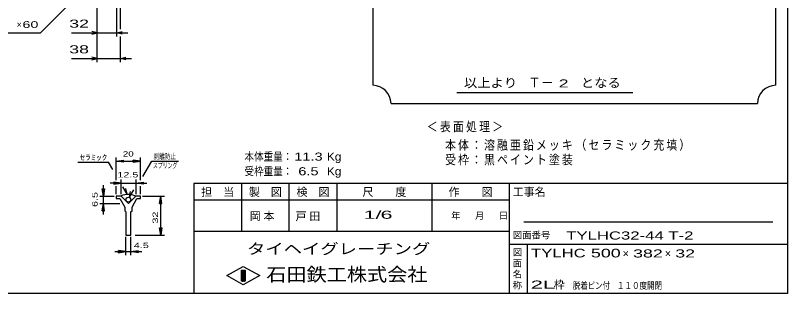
# Model space of a CAD drawing. Units: millimetres, scale not verified. Extents: x -1092 to 1034, y -771 to 635.
# Drawn here: x -230 to 1034, y -685 to -230 of the extents above; entities that cross this region are included whole.
import ezdxf
from ezdxf.enums import TextEntityAlignment as Align

# ---------------------------------------------------------------- set-up
doc = ezdxf.new("R2010")
doc.units = ezdxf.units.MM
doc.header["$LTSCALE"] = 6
for name, color, linetype, lineweight in [('0_2', 150, 'Continuous', 25), ('22', 2, 'Continuous', 25), ('32', 4, 'Continuous', 25)]:
    doc.layers.add(name, color=color, linetype=linetype, lineweight=lineweight)
doc.styles.add('ベクトル', font='')
doc.styles.get('ベクトル').set_extended_font_data('ベクトル')

msp = doc.modelspace()

# ---------------------------------------------------------------- linework, layer by layer
at = {"layer": '0_2'}
for p, q in [((1034.4, 635.4), (1034.4, -684.6)), ((1034.4, -504.6), (62.4, -504.6)), ((62.4, -504.6), (62.4, -684.6)), ((140.4, -504.6), (140.4, -582.6)), ((218.4, -582.6), (218.4, -504.6)), ((296.4, -504.6), (296.4, -582.6)), ((452.4, -582.6), (452.4, -504.6)), ((578.4, -504.6), (578.4, -684.6)), ((578.4, -531.6), (62.4, -531.6)), ((1010.4, -567.6), (602.4, -567.6)), ((62.4, -582.6), (578.4, -582.6)), ((578.4, -603.6), (1034.4, -603.6)), ((608.4, -684.6), (608.4, -603.6)), ((116.4, -655.2), (143.4, -640.2)), ((143.4, -640.2), (170.4, -655.2)), ((143.4, -670.2), (116.4, -655.2)), ((140.4, -646.2), (146.4, -646.2)), ((140.4, -664.2), (140.4, -646.2)), ((140.4, -646.2), (141.6, -646.2)), ((141.6, -646.2), (141.6, -664.2)), ((142.8, -664.2), (142.8, -646.2)), ((142.8, -646.2), (144, -646.2)), ((170.4, -655.2), (143.4, -670.2)), ((144, -646.2), (144, -664.2)), ((145.2, -664.2), (145.2, -646.2)), ((145.2, -646.2), (146.4, -646.2)), ((146.4, -646.2), (146.4, -664.2)), ((146.4, -646.2), (146.4, -664.2)), ((146.4, -664.2), (140.4, -664.2)), ((141.6, -664.2), (142.8, -664.2)), ((144, -664.2), (145.2, -664.2)), ((1034.4, -684.6), (-1041.6, -684.6))]:
    msp.add_line(p, q, dxfattribs=at)
at = {"layer": '22', "color": 4}
for p, q in [((355.2, 586.2), (355.2, -343.8)), ((1015.2, -343.8), (1015.2, 586.2)), ((-188.8, -257.9), (-98.8, -167.9)), ((-95.8, -263.9), (-95.8, -167.9)), ((-95.8, -305.9), (-95.8, -167.9)), ((-63.8, -263.9), (-63.8, -178.3)), ((-57.8, -251.9), (-57.8, -178.3)), ((-308.8, -257.9), (-188.8, -257.9)), ((-137.8, -257.9), (-95.8, -257.9)), ((-95.8, -257.9), (-104.8, -255.5)), ((-104.8, -260.3), (-95.8, -257.9)), ((-95.8, -257.9), (-63.8, -257.9)), ((-63.8, -257.9), (-54.8, -255.5)), ((-54.8, -260.3), (-63.8, -257.9)), ((-63.8, -257.9), (-45.8, -257.9)), ((-57.8, -305.9), (-57.8, -263.9)), ((-137.8, -299.9), (-95.8, -299.9)), ((-95.8, -299.9), (-104.8, -297.5)), ((-104.8, -302.3), (-95.8, -299.9)), ((-95.8, -299.9), (-57.8, -299.9)), ((-57.8, -299.9), (-48.8, -297.5)), ((-48.8, -302.3), (-57.8, -299.9)), ((-57.8, -299.9), (-39.8, -299.9)), ((493.2, -355.8), (781.2, -355.8)), ((385.2, -373.8), (985.2, -373.8))]:
    msp.add_line(p, q, dxfattribs=at)
for centre, start, end in [((355.2, -373.8), 0, 90), ((1015.2, -373.8), 90, 180)]:
    msp.add_arc(centre, 30, start, end, dxfattribs=at)
at = {"layer": '32'}
for p, q in [((-64.8, -499.2), (-64.8, -462)), ((-64.8, -468), (-52.8, -466.2)), ((-52.8, -469.8), (-52.8, -466.2)), ((-24.8, -468), (-36.8, -466.2)), ((-36.8, -469.8), (-36.8, -466.2)), ((-24.8, -499.2), (-24.8, -462)), ((-127.4, -469.8), (-77.4, -469.8)), ((-70.4, -481.8), (-77.4, -469.8)), ((-52.8, -469.8), (-64.8, -468)), ((-64.8, -468), (-24.8, -468)), ((-36.8, -469.8), (-24.8, -468)), ((-21.2, -493), (-6.6, -467.8)), ((-6.6, -467.8), (37.4, -467.8)), ((-56.8, -504), (-74.8, -504)), ((-56.8, -504), (-68.8, -502.2)), ((-68.8, -502.2), (-68.8, -505.8)), ((-68.8, -505.8), (-56.8, -504)), ((-56.8, -522), (-56.8, -498)), ((-56.8, -504), (-32.8, -504)), ((-32.8, -498), (-32.8, -522)), ((-32.8, -504), (-20.8, -502.2)), ((-20.8, -505.8), (-32.8, -504)), ((-32.8, -504), (-14.8, -504)), ((-20.8, -502.2), (-20.8, -505.8)), ((-85.8, -525), (-87.6, -513)), ((-87.6, -513), (-84, -513)), ((-85.8, -525), (-85.8, -507)), ((-84, -513), (-85.8, -525)), ((-64.8, -522), (-64.8, -508.8)), ((-46.8, -522), (-53.8, -510)), ((-46.8, -522), (-49, -512.6)), ((-42.8, -527), (-36, -515)), ((-42.8, -527), (-41.4, -517.4)), ((-24.8, -522), (-24.8, -508.8)), ((-91.8, -525), (-67.8, -525)), ((-85.8, -537), (-85.8, -525)), ((-64.8, -525), (-64.8, -529)), ((-56.8, -525), (-64.8, -525)), ((-64.8, -529), (-58.8, -529)), ((-58.8, -529), (-50.8, -543)), ((-44.8, -537), (-56.8, -525)), ((-32.8, -525), (-44.8, -537)), ((-38.8, -543), (-30.8, -529)), ((-24.8, -525), (-32.8, -525)), ((-30.8, -529), (-24.8, -529)), ((-24.8, -529), (-24.8, -525)), ((-21.8, -525), (14.2, -525)), ((6.4, -537), (8.2, -525)), ((10, -537), (8.2, -525)), ((8.2, -589), (8.2, -525)), ((-91.8, -537), (-58.8, -537)), ((-87.6, -549), (-85.8, -537)), ((-84, -549), (-85.8, -537)), ((-85.8, -555), (-85.8, -537)), ((-50.8, -543), (-50.8, -549)), ((-38.8, -549), (-38.8, -543)), ((6.4, -537), (10, -537)), ((-87.6, -549), (-84, -549)), ((-50.8, -549), (-48.8, -551)), ((-48.8, -551), (-48.8, -589)), ((-40.8, -551), (-38.8, -549)), ((-40.8, -589), (-40.8, -551)), ((8.2, -589), (6.4, -577)), ((6.4, -577), (10, -577)), ((10, -577), (8.2, -589)), ((-48.8, -589), (-40.8, -589)), ((-48.8, -622), (-48.8, -592)), ((-40.8, -622), (-40.8, -592)), ((-33.8, -589), (14.2, -589)), ((-66.8, -616), (-48.8, -616)), ((-48.8, -616), (-60.8, -614.2)), ((-60.8, -617.8), (-60.8, -614.2)), ((-60.8, -617.8), (-48.8, -616)), ((-48.8, -616), (-40.8, -616)), ((-40.8, -616), (-28.8, -614.2)), ((-28.8, -617.8), (-40.8, -616)), ((-40.8, -616), (-22.8, -616)), ((-28.8, -617.8), (-28.8, -614.2))]:
    msp.add_line(p, q, dxfattribs=at)
msp.add_circle((-44.8, -531), 4, dxfattribs=at)
msp.add_arc((-45, -552.41), 30, 66, 113, dxfattribs=at)

# ---------------------------------------------------------------- texts
at = {"layer": '0_2', "style": 'ベクトル'}
for s, height, p in [('担\u3000当', 13.2, (74.4, -518.4)), ('製\u3000図', 13.2, (152.4, -518.4)), ('検\u3000図', 13.2, (230.4, -518.4)), ('尺\u3000\u3000度', 13.2, (338.4, -518.4)), ('作\u3000\u3000図', 13.2, (479.4, -518.4)), ('工事名', 13.2, (584.4, -518.4)), ('年', 11, (483.6, -557.1)), ('月', 11, (522.6, -557.1)), ('日', 11, (561.6, -557.1)), ('図面番号', 11, (584.4, -588.9)), ('図', 11, (584.4, -617.1)), ('面', 11, (584.4, -635.1)), ('名', 11, (584.4, -653.1)), ('称', 11, (584.4, -671.1))]:
    msp.add_text(s, height=height, dxfattribs=at).set_placement(p, align=Align.MIDDLE_LEFT)
at = {"layer": '0_2', "color": 222, "style": 'ベクトル'}
for s, height, width, p in [('タイヘイグレーチング', 17.6, 1.25, (149.4, -611.4)), ('石田鉄工株式会社', 21.99, 1.1, (180.9, -653.4))]:
    msp.add_text(s, height=height, dxfattribs=dict(at, width=width)).set_placement(p, align=Align.MIDDLE_LEFT)
at = {"layer": '22', "style": 'ベクトル'}
for s, height, width, p in [(' 60 ', 11, 1.6, (-224.8, -244.4)), (' 32 ', 13.2, 1.65, (-149.8, -242.9)), (' 38 ', 13.2, 1.65, (-149.8, -284.9)), ('以上より\u3000', 14.52, 1.1, (504.6, -339.9)), (' 2 ', 13.2, 1.65, (651.6, -340.8)), ('となる', 14.52, 1.1, (696, -339.9)), ('本体重量：', 13.2, 0.85, (145.2, -460.5)), (' 11.3', 13.2, 1.35, (220.2, -460.5)), ('Kg', 13.2, 1.1, (280.2, -460.5)), ('受枠重量：', 13.2, 0.85, (145.2, -484.5)), ('  6.5', 13.2, 1.35, (220.2, -484.5)), ('Kg', 13.2, 1.1, (280.2, -484.5)), ('1/', 13.2, 2, (340.2, -555.6)), (' 6 ', 13.2, 2, (358.2, -555.6)), ('TYLHC32-44 T-2', 13.2, 1.55, (672, -589.6)), ('TYLHC', 14.08, 1.45, (614.4, -618.4)), (' 500 ', 14.08, 1.55, (704.4, -618.4)), (' 382 ', 13.2, 1.65, (773.4, -619)), (' 32 ', 13.2, 1.65, (842.4, -619)), ('2L', 13.2, 2.05, (613.8, -670)), ('脱着', 11, 0.8, (682.8, -671.5)), ('ピン付', 11, 0.8, (706.8, -671.5)), ('\u3000１１０度開閉', 11, 0.8, (742.8, -671.5))]:
    msp.add_text(s, height=height, dxfattribs=dict(at, width=width)).set_placement(p, align=Align.MIDDLE_LEFT)
for s, height, p in [('×', 11, (-227.8, -244.4)), ('Ｔ－', 15.4, (609.6, -339.3)), ('×', 13.2, (764.4, -619)), ('×', 13.2, (833.4, -619)), ('枠', 13.2, (651.6, -670))]:
    msp.add_text(s, height=height, dxfattribs=at).set_placement(p, align=Align.MIDDLE_LEFT)
at = {"layer": '22', "attachment_point": 4, "style": 'ベクトル'}
for s, insert, char_height in [('\\T1.2;\\W0.85;＜表面処理＞', (443.7, -412.3), 15.4), ('\\T1.19;\\W0.85;本体：溶融亜鉛メッキ', (473.7, -442.3), 15.4), ('\\T1.19;\\W0.85;（セラミック充填）', (687.2, -442.3), 15.4), ('\\T1.19;\\W0.85;受枠：黒ペイント塗装', (473.7, -466.3), 15.4), ('\\T1.25;岡本\u3000', (153.9, -558.6), 13.2), ('\\T1.25;戸田\u3000', (228.9, -558.9), 13.2)]:
    msp.add_mtext(s, dxfattribs=dict(at, insert=insert, char_height=char_height))
at = {"layer": '32', "color": 2, "style": 'ベクトル'}
for s, width, p in [('20', 1.35, (-53.8, -456)), ('剥離防止', 0.75, (-3.6, -460)), ('ｾﾗﾐｯｸ', 1.5, (-124.4, -462)), ('スプリング', 0.65, (-4.6, -475)), ('12.5', 1.5, (-62.8, -490.2)), (' 4.5 ', 1.5, (-40.8, -605.8))]:
    msp.add_text(s, height=8.798, dxfattribs=dict(at, width=width)).set_placement(p, align=Align.MIDDLE_LEFT)
at = {"layer": '32', "color": 2, "style": 'ベクトル', "width": 1.5}
for s, p in [('6.5', (-99.6, -543)), (' 32 ', (-0.8, -575))]:
    msp.add_text(s, height=8.798, rotation=90, dxfattribs=at).set_placement(p, align=Align.MIDDLE_LEFT)

doc.saveas('drawing.dxf')
